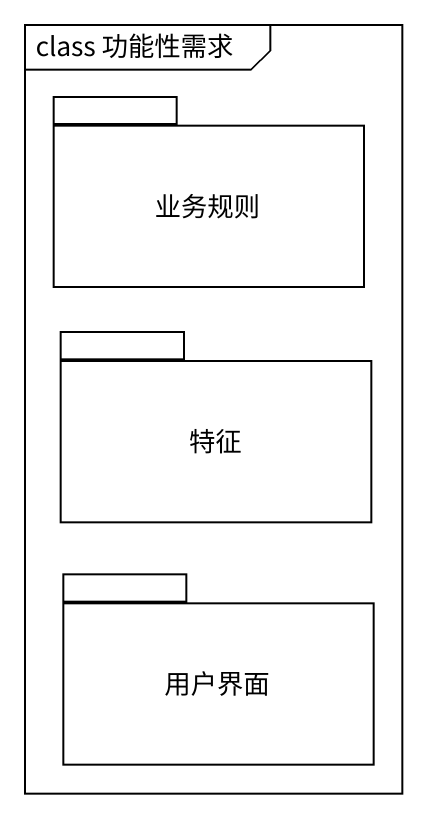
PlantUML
@startuml
mainframe class 功能性需求
package 业务规则 {
}
package 特征 {
}
package 用户界面 {
}
@enduml
